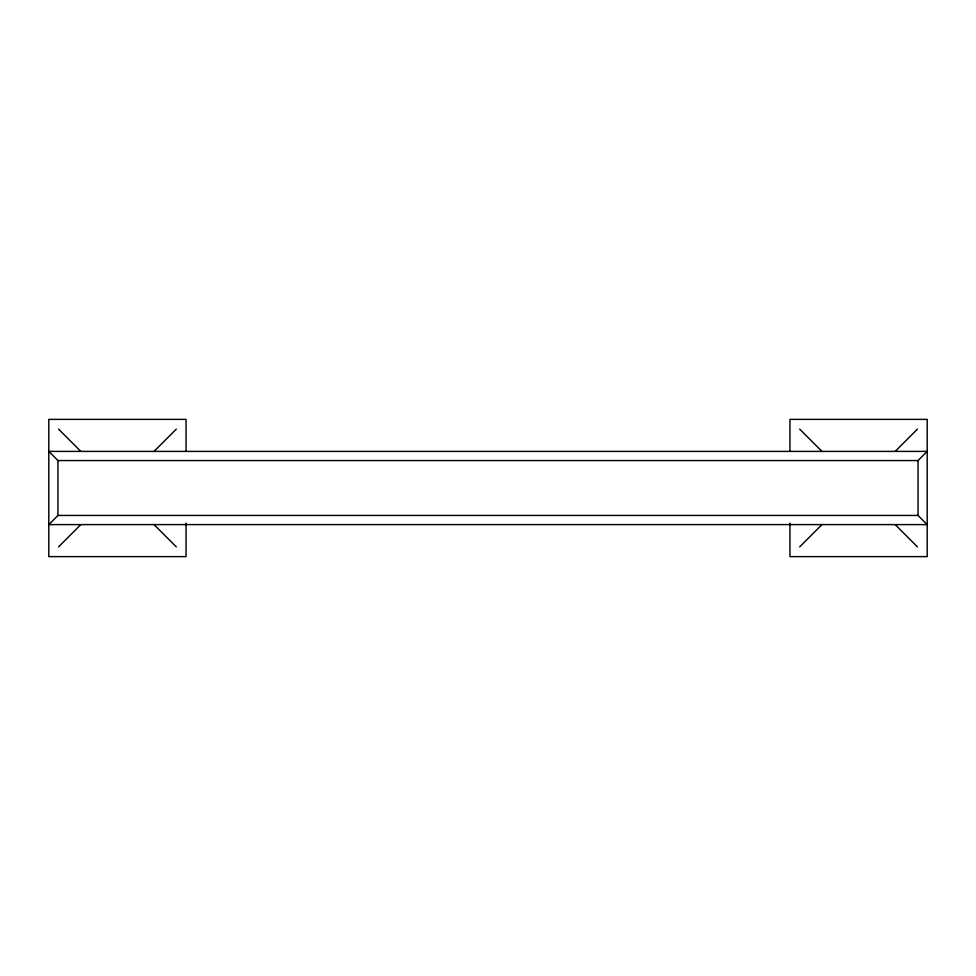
<?xml version="1.0" encoding="UTF-8"?>
<svg xmlns="http://www.w3.org/2000/svg" width="976" height="976" viewBox="0 0 976 976"><rect width="100%" height="100%" fill="white"/><g stroke="black" fill="none" stroke-linecap="round" stroke-linejoin="round"><path stroke-width="1.46" d="M57.95 515.45L48.8 524.6L927.2 524.6L918.05 515.45L57.95 515.45L57.95 460.55L48.8 451.4L927.2 451.4L918.05 460.55L57.95 460.55M58.536 546.889L80.63 524.795M154.22 451.205L176.314 429.111M799.686 546.889L821.78 524.795M895.37 451.205L917.464 429.111M799.686 429.111L821.78 451.205M895.37 524.795L917.464 546.889M58.536 429.111L80.63 451.205M154.22 524.795L176.314 546.889M918.05 460.55L918.05 515.45M789.95 451.4L789.95 419.375L927.2 419.375L927.2 556.625L789.95 556.625L789.95 523.075M186.05 451.4L186.05 419.375L48.8 419.375L48.8 556.625L186.05 556.625L186.05 523.075"/></g></svg>
